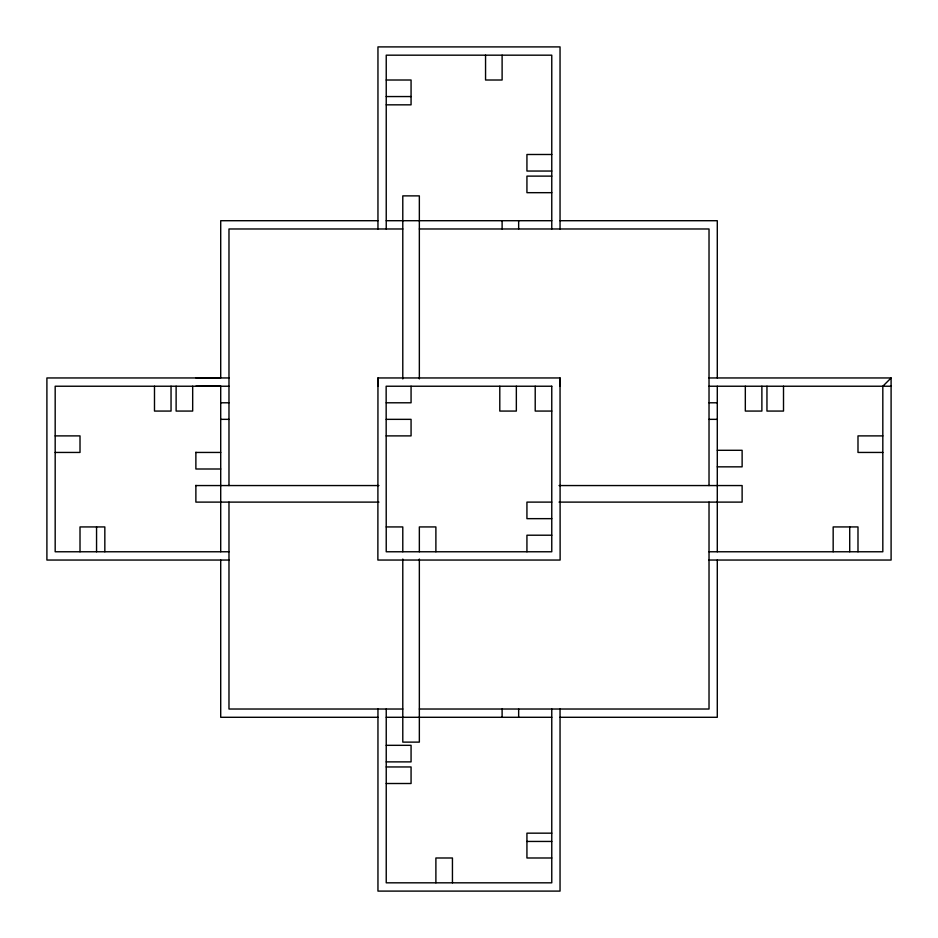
<?xml version="1.0" encoding="UTF-8"?>
<svg xmlns="http://www.w3.org/2000/svg" width="938" height="938" viewBox="0 0 938 938"><rect width="100%" height="100%" fill="white"/><g stroke="black" fill="none" stroke-linecap="round" stroke-linejoin="round"><path stroke-width="1.41" d="M560.045 386.233L560.045 377.955L377.955 377.955L377.955 386.233M709.022 377.955L891.1 377.955L882.822 386.233L882.822 551.767L709.022 551.767M386.233 80.011L411.067 80.011L411.067 104.833L386.233 104.833M386.233 96.555L411.067 96.555M551.767 154.489L526.933 154.489L526.933 171.044L551.767 171.044M551.767 176.121L526.933 176.121L526.933 192.677L551.767 192.677M377.955 220.711L220.711 220.711L220.711 377.791L195.878 377.791M386.233 220.711L551.767 220.711M560.045 220.711L717.289 220.711L717.289 377.955M402.789 228.978L228.978 228.978L228.978 485.556M419.345 228.978L709.022 228.978L709.022 485.556M228.978 377.955L46.9 377.955L46.9 560.045L228.978 560.045M228.978 386.233L55.178 386.233L55.178 551.767L228.978 551.767M709.022 386.233L891.1 386.233M220.711 402.789L228.978 402.789M386.233 402.789L411.067 402.789L411.067 386.233M709.022 402.789L717.289 402.789M551.767 411.067L535.211 411.067L535.211 386.233M220.711 419.345L228.978 419.345M386.233 419.345L411.067 419.345L411.067 435.889L386.151 435.889M709.022 419.345L717.289 419.345M55.178 435.889L80.011 435.889L80.011 452.444L55.178 452.444M882.822 435.889L857.989 435.889L857.989 452.444L882.822 452.444M717.289 450.299L742.122 450.299L742.122 466.843L717.289 466.843M195.878 452.444L220.711 452.444M220.711 469L195.878 469L195.878 452.233M195.878 485.556L378.952 485.556M559.048 485.556L742.122 485.556L742.122 502.111L559.048 502.111M378.952 502.111L195.878 502.111L195.878 485.333M551.767 502.111L526.933 502.111L526.933 518.655L551.767 518.655M386.233 526.933L402.789 526.933L402.789 551.767M551.767 535.211L526.933 535.211L526.933 551.767M709.022 560.045L891.1 560.045L891.1 377.955M402.789 709.022L228.978 709.022L228.978 502.111M419.345 709.022L709.022 709.022L709.022 502.111M377.955 717.289L220.711 717.289L220.711 560.045M386.233 717.289L551.767 717.289M560.045 717.289L717.289 717.289L717.289 560.045M386.233 745.323L411.067 745.323L411.067 761.879L386.233 761.879M386.233 766.956L411.067 766.956L411.067 783.511L386.233 783.511M551.767 833.167L526.933 833.167L526.933 857.989L551.767 857.989M526.933 841.445L551.767 841.445M857.989 551.767L857.989 526.933L833.167 526.933L833.167 551.767M849.722 526.933L849.722 551.767M783.511 386.233L783.511 411.067L766.956 411.067L766.956 386.233M761.879 386.233L761.879 411.067L745.323 411.067L745.323 386.233M717.289 386.233L717.289 551.767M560.045 228.978L560.045 46.9L377.955 46.9L377.955 228.978M560.045 377.955L560.127 560.045L377.873 560.045L377.955 377.955M560.045 709.022L560.045 891.1L377.955 891.1L377.955 709.022M551.767 228.978L551.767 55.178L386.233 55.178L386.233 228.978M551.767 709.022L551.767 882.822L386.233 882.822L386.233 709.022M518.655 220.711L518.655 228.978M518.655 709.022L518.655 717.289M516.346 386.233L516.346 411.067L499.79 411.067L499.79 386.233M502.111 55.178L502.111 80.011L485.556 80.011L485.556 55.178M502.111 220.711L502.111 228.978M502.111 709.022L502.111 717.289M452.444 882.822L452.444 857.989L435.889 857.989L435.889 882.822M435.889 551.767L435.889 526.933L419.345 526.933L419.345 551.767M419.345 378.952L419.345 195.878L402.789 195.878L402.789 378.952M419.345 559.048L419.345 742.122L402.789 742.122L402.789 559.048M220.711 551.767L220.711 386.069L195.878 386.233M192.677 386.233L192.677 411.067L176.121 411.067L176.121 386.233M171.044 386.233L171.044 411.067L154.489 411.067L154.489 386.233M104.833 551.767L104.833 526.933L80.011 526.933L80.011 551.767M96.555 526.933L96.555 551.767M551.767 386.233L386.151 386.233L386.233 551.767L551.767 551.767L551.767 386.233"/></g></svg>
